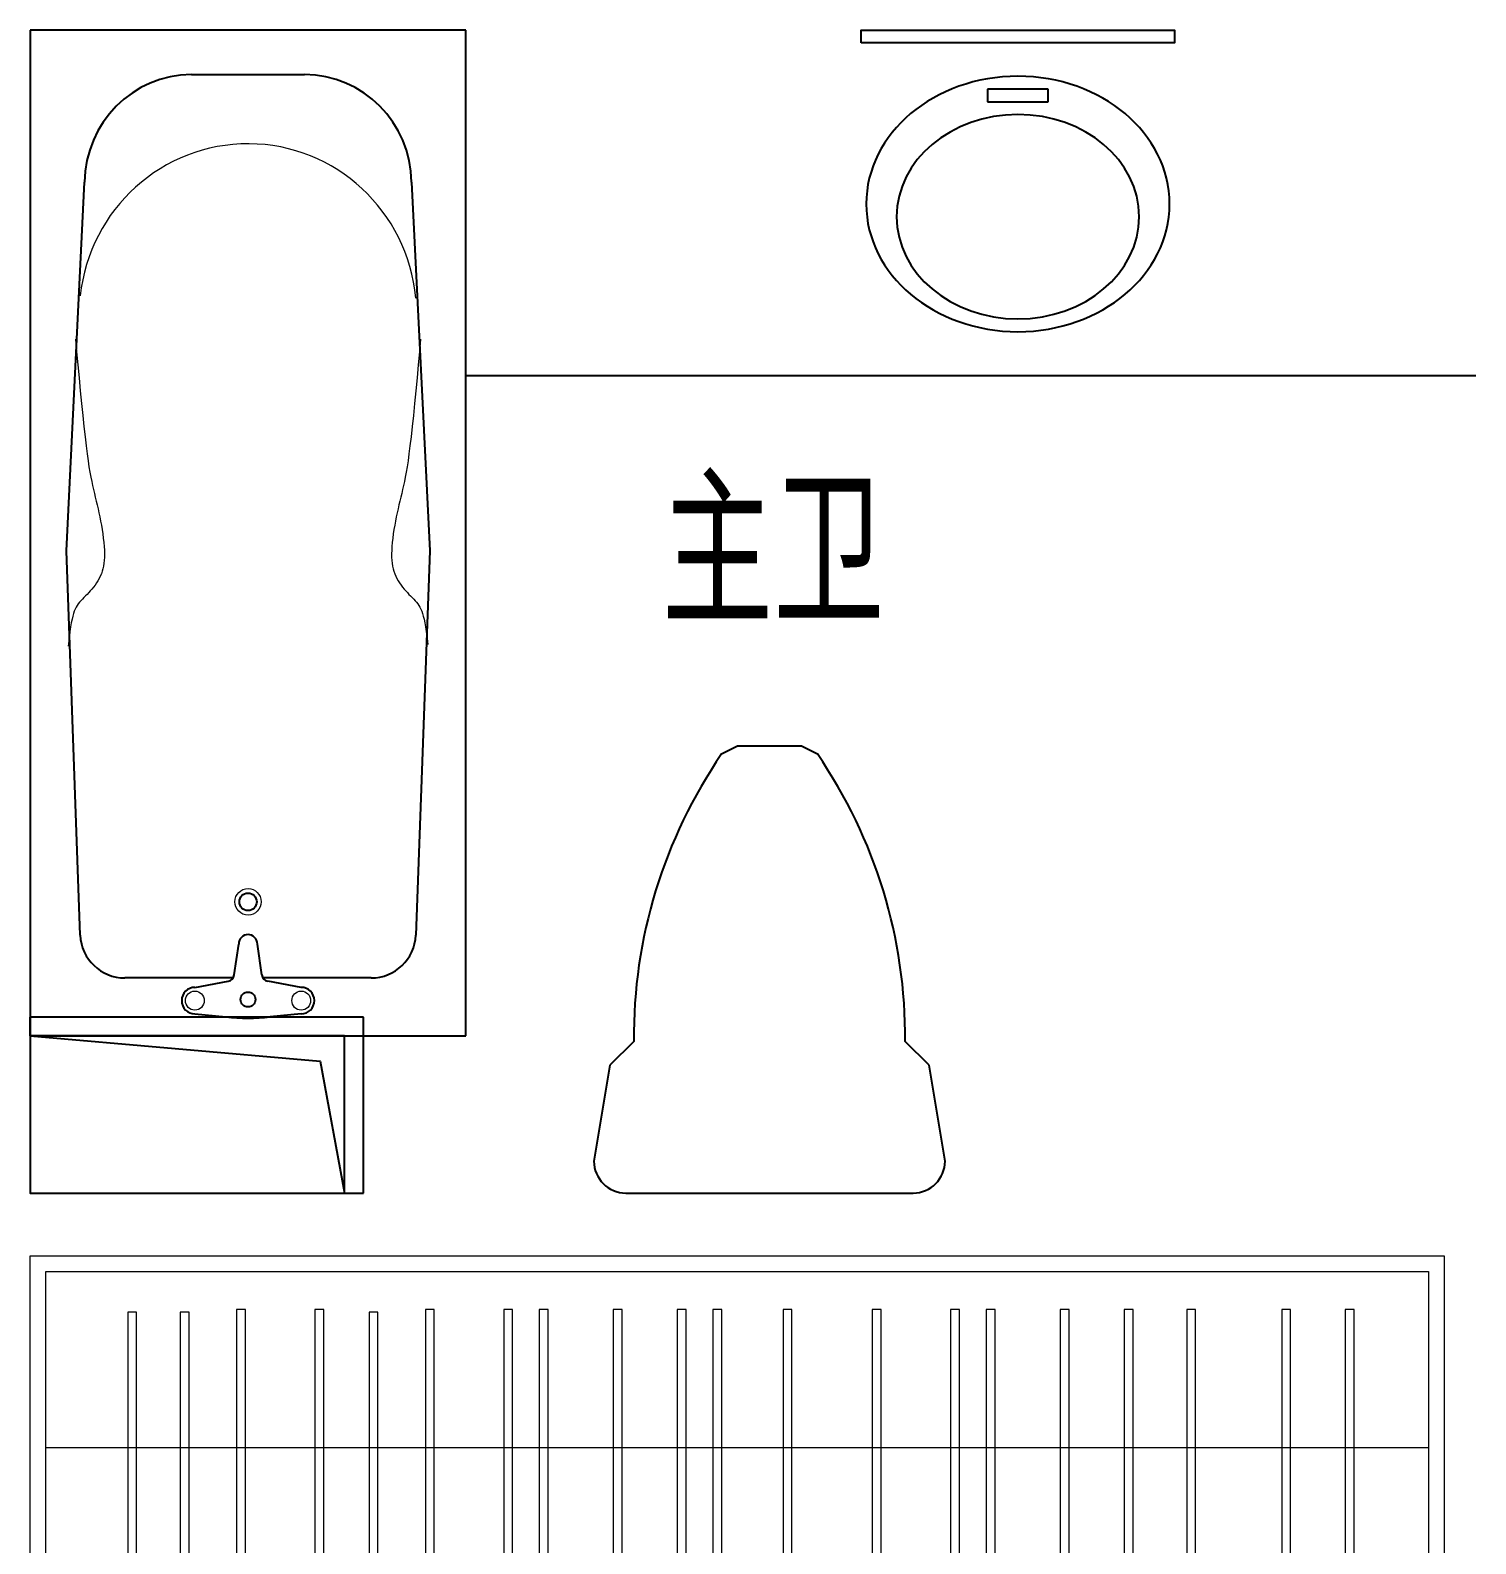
# Model space of a CAD drawing. Extents: x 72956 to 162056, y -6841 to 35159.
# Drawn here: x 85001 to 87301, y 10730 to 13138 of the extents above; entities that cross this region are included whole.
import ezdxf

# ---------------------------------------------------------------- set-up
doc = ezdxf.new("R2010")
doc.units = 0
doc.header["$LTSCALE"] = 1000
doc.header["$MEASUREMENT"] = 0
doc.layers.get('0').update_dxf_attribs({"linetype": 'CONTINUOUS'})
for name, color, linetype in [('-厨卫', 154, 'CONTINUOUS'), ('-文字', 7, 'CONTINUOUS'), ('-管井', 228, 'CONTINUOUS')]:
    doc.layers.add(name, color=color, linetype=linetype)
doc.layers.add('-家具', color=44, linetype='CONTINUOUS', lineweight=9)
doc.styles.add('样式 1', font='SIMHEI.TTF', dxfattribs={"width": 0.65, "height": 500})

# ---------------------------------------------------------------- blocks, each defined once
blk = doc.blocks.new('A$C138E690C')
for p, q in [((0, 280), (530, 280)), ((0, 0), (0, 280)), ((530, 250), (530, 280)), ((30, 0), (0, 0))]:
    blk.add_line(p, q)
blk.add_lwpolyline([(30, 250), (530, 250), (530, 0), (30, 0)], close=True)
blk.add_lwpolyline([(530, 250), (68.7, 209.9), (30, 0)])
blk = doc.blocks.new('A$C3F2D3E33')
at = {"linetype": 'ByBlock'}
for p, q in [((228.6, 711.2), (203.2, 698.5)), ((330.2, 711.2), (228.6, 711.2)), ((355.6, 698.5), (330.2, 711.2)), ((63.5, 241.3), (25.4, 203.2)), ((533.4, 203.2), (495.3, 241.3)), ((25.4, 203.2), (0, 50.8)), ((558.8, 50.8), (533.4, 203.2)), ((50.8, 0), (508, 0))]:
    blk.add_line(p, q, dxfattribs=at)
for centre, radius, start, end in [((858.4, 248.4), 794.9, 145.5092, 180.5092), ((-299.6, 248.4), 794.9, 359.4908, 34.4908), ((50.8, 50.8), 50.8, 180, 270), ((508, 50.8), 50.8, 270, 0)]:
    blk.add_arc(centre, radius, start, end, dxfattribs=at)
blk = doc.blocks.new('A$C43D62512')
for p, q in [((1600, 732), (0, 732)), ((0, 732), (0, 32)), ((1600, 32), (1600, 732)), ((160.3, 651.9), (771.9, 674)), ((771.9, 674), (1358.5, 644.6)), ((92.2, 479.5), (92.2, 580)), ((35.1, 467.5), (30.1, 417.6)), ((77.2, 467.5), (86.9, 413.9)), ((92.2, 405.9), (92.2, 479.5)), ((1529.7, 472.8), (1529.7, 291.2)), ((97, 404.1), (146.2, 397)), ((97, 359.9), (146.2, 367)), ((35.1, 296.5), (30.1, 346.4)), ((77.2, 296.5), (86.9, 350.1)), ((92.2, 184), (92.2, 358.1)), ((771.9, 90), (160.3, 112.1)), ((1358.5, 119.4), (771.9, 90)), ((0, 32), (1600, 32))]:
    blk.add_line(p, q)
at = {"lineweight": 13}
for p, q in [((627.9, 670.2), (619.9, 671.2)), ((635.8, 669.2), (627.9, 670.2)), ((643.4, 668.2), (635.8, 669.2)), ((650.6, 667.1), (643.4, 668.2)), ((657.2, 666), (650.6, 667.1)), ((662.9, 664.9), (657.2, 666)), ((667.8, 663.7), (662.9, 664.9)), ((672.1, 662.5), (667.8, 663.7)), ((675.9, 661.2), (672.1, 662.5)), ((679.2, 659.8), (675.9, 661.2)), ((682.2, 658.3), (679.2, 659.8)), ((684.9, 656.6), (682.2, 658.3)), ((687.4, 654.8), (684.9, 656.6)), ((689.9, 652.8), (687.4, 654.8)), ((692.4, 650.6), (689.9, 652.8)), ((694.8, 648.3), (692.4, 650.6)), ((1026.4, 651.6), (1006.3, 649.7)), ((1047, 653.6), (1026.4, 651.6)), ((1067.7, 655.6), (1047, 653.6)), ((1088.4, 657.5), (1067.7, 655.6)), ((1108.5, 659.4), (1088.4, 657.5)), ((697.3, 645.8), (694.8, 648.3)), ((699.9, 643.3), (697.3, 645.8)), ((702.5, 640.7), (699.9, 643.3)), ((705.2, 638.1), (702.5, 640.7)), ((708, 635.5), (705.2, 638.1)), ((711, 632.9), (708, 635.5)), ((714.1, 630.4), (711, 632.9)), ((717.3, 627.9), (714.1, 630.4)), ((720.7, 625.6), (717.3, 627.9)), ((856.9, 627.5), (850.8, 626)), ((863, 629), (856.9, 627.5)), ((869.2, 630.4), (863, 629)), ((875.6, 631.9), (869.2, 630.4)), ((882.2, 633.3), (875.6, 631.9)), ((889.2, 634.8), (882.2, 633.3)), ((896.9, 636.2), (889.2, 634.8)), ((905.5, 637.7), (896.9, 636.2)), ((915.2, 639.2), (905.5, 637.7)), ((926.2, 640.7), (915.2, 639.2)), ((938.8, 642.3), (926.2, 640.7)), ((953.1, 644), (938.8, 642.3)), ((969.4, 645.8), (953.1, 644)), ((987.2, 647.7), (969.4, 645.8)), ((1006.3, 649.7), (987.2, 647.7)), ((724.2, 623.3), (720.7, 625.6)), ((727.8, 621.3), (724.2, 623.3)), ((731.5, 619.4), (727.8, 621.3)), ((735.3, 617.7), (731.5, 619.4)), ((739.2, 616.3), (735.3, 617.7)), ((743.2, 615.1), (739.2, 616.3)), ((747.5, 614.2), (743.2, 615.1)), ((751.9, 613.5), (747.5, 614.2)), ((756.6, 613), (751.9, 613.5)), ((761.6, 612.7), (756.6, 613)), ((766.9, 612.7), (761.6, 612.7)), ((772.6, 612.9), (766.9, 612.7)), ((778.7, 613.3), (772.6, 612.9)), ((785.1, 613.8), (778.7, 613.3)), ((791.7, 614.6), (785.1, 613.8)), ((798.6, 615.5), (791.7, 614.6)), ((805.5, 616.6), (798.6, 615.5)), ((812.4, 617.7), (805.5, 616.6)), ((819.2, 619), (812.4, 617.7)), ((825.9, 620.3), (819.2, 619)), ((832.3, 621.7), (825.9, 620.3)), ((838.6, 623.1), (832.3, 621.7)), ((844.8, 624.5), (838.6, 623.1)), ((850.8, 626), (844.8, 624.5)), ((731.5, 144.6), (727.8, 142.7)), ((735.3, 146.3), (731.5, 144.6)), ((739.2, 147.7), (735.3, 146.3)), ((743.2, 148.9), (739.2, 147.7)), ((747.5, 149.8), (743.2, 148.9)), ((751.9, 150.5), (747.5, 149.8)), ((756.6, 151), (751.9, 150.5)), ((761.6, 151.3), (756.6, 151)), ((766.9, 151.3), (761.6, 151.3)), ((772.6, 151.1), (766.9, 151.3)), ((778.7, 150.7), (772.6, 151.1)), ((785.1, 150.2), (778.7, 150.7)), ((791.7, 149.4), (785.1, 150.2)), ((798.6, 148.5), (791.7, 149.4)), ((805.5, 147.4), (798.6, 148.5)), ((812.4, 146.3), (805.5, 147.4)), ((819.2, 145), (812.4, 146.3)), ((825.9, 143.7), (819.2, 145)), ((699.9, 120.7), (697.3, 118.2)), ((702.5, 123.3), (699.9, 120.7)), ((705.2, 125.9), (702.5, 123.3)), ((708, 128.5), (705.2, 125.9)), ((711, 131.1), (708, 128.5)), ((714.1, 133.6), (711, 131.1)), ((717.3, 136.1), (714.1, 133.6)), ((720.7, 138.4), (717.3, 136.1)), ((724.2, 140.7), (720.7, 138.4)), ((727.8, 142.7), (724.2, 140.7)), ((832.3, 142.3), (825.9, 143.7)), ((838.6, 140.9), (832.3, 142.3)), ((844.8, 139.5), (838.6, 140.9)), ((850.8, 138), (844.8, 139.5)), ((856.9, 136.5), (850.8, 138)), ((863, 135), (856.9, 136.5)), ((869.2, 133.6), (863, 135)), ((875.6, 132.1), (869.2, 133.6)), ((882.2, 130.7), (875.6, 132.1)), ((889.2, 129.2), (882.2, 130.7)), ((896.9, 127.8), (889.2, 129.2)), ((905.5, 126.3), (896.9, 127.8)), ((915.2, 124.8), (905.5, 126.3)), ((926.2, 123.3), (915.2, 124.8)), ((938.8, 121.7), (926.2, 123.3)), ((953.1, 120), (938.8, 121.7)), ((650.6, 96.9), (643.4, 95.8)), ((657.2, 98), (650.6, 96.9)), ((662.9, 99.1), (657.2, 98)), ((667.8, 100.3), (662.9, 99.1)), ((672.1, 101.5), (667.8, 100.3)), ((675.9, 102.8), (672.1, 101.5)), ((679.2, 104.2), (675.9, 102.8)), ((682.2, 105.7), (679.2, 104.2)), ((684.9, 107.4), (682.2, 105.7)), ((687.4, 109.2), (684.9, 107.4)), ((689.9, 111.2), (687.4, 109.2)), ((692.4, 113.4), (689.9, 111.2)), ((694.8, 115.7), (692.4, 113.4)), ((697.3, 118.2), (694.8, 115.7)), ((969.4, 118.2), (953.1, 120)), ((987.2, 116.3), (969.4, 118.2)), ((1006.3, 114.3), (987.2, 116.3)), ((1026.4, 112.4), (1006.3, 114.3)), ((1047, 110.4), (1026.4, 112.4)), ((1067.7, 108.4), (1047, 110.4)), ((1088.4, 106.5), (1067.7, 108.4)), ((1108.5, 104.6), (1088.4, 106.5)), ((627.9, 93.8), (622.6, 93.1)), ((635.8, 94.8), (627.9, 93.8)), ((643.4, 95.8), (635.8, 94.8))]:
    blk.add_line(p, q, dxfattribs=at)
for centre, radius in [((56.1, 467.5), 15.1), ((213.3, 382), 21.1), ((56.1, 296.5), 15.1)]:
    blk.add_circle(centre, radius, dxfattribs=at)
for centre, radius in [((57.9, 382), 11.9), ((213.3, 382), 13.9)]:
    blk.add_circle(centre, radius)
for centre, radius, start, end in [((164.2, 580), 72, 93.0699, 180), ((1356.8, 471.7), 172.9, 0.3729, 89.435), ((56.1, 467.5), 21.1, 0, 180), ((388.3, 382), 360, 174.3229, 185.6771), ((98.7, 416), 12, 190.2142, 261.7528), ((146.2, 382), 15, 270, 90), ((98.7, 348), 12, 98.2472, 169.7858), ((56.1, 296.5), 21.1, 180, 0), ((1356.8, 292.3), 172.9, 270.565, 359.6271), ((164.2, 184), 72, 180, 266.9301)]:
    blk.add_arc(centre, radius, start, end)
blk.add_arc((1148.3, 382.1), 271.1, 275.4141, 83.873, dxfattribs=at)
blk = doc.blocks.new('A$C028E412E')
for p, q in [((193, 40.4), (289.6, 40.4)), ((193, 20.1), (193, 40.4)), ((289.6, 40.4), (289.6, 20.1)), ((289.6, 20.1), (193, 20.1))]:
    blk.add_line(p, q)
at = {"extrusion": (0, 0, -1)}
for centre, major_axis in [((241.3, 203), (241.3, 0)), ((241.3, 223.3), (-193, 0))]:
    blk.add_ellipse(centre, major_axis=major_axis, ratio=0.842105, start_param=3.141593, end_param=9.424778, dxfattribs=at)
blk = doc.blocks.new('xx')
at = {"layer": '-家具'}
for p, q in [((174628.4, 98666.8, 174879.8), (174628.4, 98236.7, 174879.8)), ((174642.5, 98666.8, 174879.8), (174628.4, 98666.8, 174879.8)), ((174642.5, 98236.7, 174879.8), (174642.5, 98666.8, 174879.8)), ((174711.8, 98666.8, 174879.8), (174711.8, 98236.7, 174879.8)), ((174725.9, 98666.8, 174879.8), (174711.8, 98666.8, 174879.8)), ((174725.9, 98236.7, 174879.8), (174725.9, 98666.8, 174879.8)), ((174801.5, 98671, 174879.8), (174801.5, 98240.9, 174879.8)), ((174815.6, 98671, 174879.8), (174801.5, 98671, 174879.8)), ((174815.6, 98240.9, 174879.8), (174815.6, 98671, 174879.8)), ((174926.1, 98671, 174879.8), (174926.1, 98240.9, 174879.8)), ((174940.2, 98671, 174879.8), (174926.1, 98671, 174879.8)), ((174940.2, 98240.9, 174879.8), (174940.2, 98671, 174879.8)), ((175012.3, 98666.8, 174879.8), (175012.3, 98236.7, 174879.8)), ((175026.4, 98666.8, 174879.8), (175012.3, 98666.8, 174879.8)), ((175026.4, 98236.7, 174879.8), (175026.4, 98666.8, 174879.8)), ((175101.9, 98671, 174879.8), (175101.9, 98240.9, 174879.8)), ((175116, 98671, 174879.8), (175101.9, 98671, 174879.8)), ((175116, 98240.9, 174879.8), (175116, 98671, 174879.8)), ((175226.6, 98671, 174879.8), (175226.6, 98240.9, 174879.8)), ((175240.7, 98671, 174879.8), (175226.6, 98671, 174879.8)), ((175240.7, 98240.9, 174879.8), (175240.7, 98671, 174879.8)), ((175283.1, 98671, 174879.8), (175283.1, 98240.9, 174879.8)), ((175297.2, 98671, 174879.8), (175283.1, 98671, 174879.8)), ((175297.2, 98240.9, 174879.8), (175297.2, 98671, 174879.8)), ((175400.9, 98671, 174879.8), (175400.9, 98240.9, 174879.8)), ((175415, 98671, 174879.8), (175400.9, 98671, 174879.8)), ((175415, 98240.9, 174879.8), (175415, 98671, 174879.8)), ((175502.8, 98671, 174879.8), (175502.8, 98240.9, 174879.8)), ((175516.9, 98671, 174879.8), (175502.8, 98671, 174879.8)), ((175516.9, 98240.9, 174879.8), (175516.9, 98671, 174879.8)), ((175559.3, 98671, 174879.8), (175559.3, 98240.9, 174879.8)), ((175573.4, 98671, 174879.8), (175559.3, 98671, 174879.8)), ((175573.4, 98240.9, 174879.8), (175573.4, 98671, 174879.8)), ((175671.1, 98671, 174879.8), (175671.1, 98240.9, 174879.8)), ((175685.2, 98671, 174879.8), (175671.1, 98671, 174879.8)), ((175685.2, 98240.9, 174879.8), (175685.2, 98671, 174879.8)), ((175813.1, 98671, 174879.8), (175813.1, 98240.9, 174879.8)), ((175827.2, 98671, 174879.8), (175813.1, 98671, 174879.8)), ((175827.2, 98240.9, 174879.8), (175827.2, 98671, 174879.8)), ((175937.7, 98671, 174879.8), (175937.7, 98240.9, 174879.8)), ((175951.8, 98671, 174879.8), (175937.7, 98671, 174879.8)), ((175951.8, 98240.9, 174879.8), (175951.8, 98671, 174879.8)), ((175994.3, 98671, 174879.8), (175994.3, 98240.9, 174879.8)), ((176008.4, 98671, 174879.8), (175994.3, 98671, 174879.8)), ((176008.4, 98240.9, 174879.8), (176008.4, 98671, 174879.8)), ((176112.1, 98671, 174879.8), (176112.1, 98240.9, 174879.8)), ((176126.2, 98671, 174879.8), (176112.1, 98671, 174879.8)), ((176126.2, 98240.9, 174879.8), (176126.2, 98671, 174879.8)), ((176213.9, 98671, 174879.8), (176213.9, 98240.9, 174879.8)), ((176228, 98671, 174879.8), (176213.9, 98671, 174879.8)), ((176313.4, 98671, 174879.8), (176313.4, 98240.9, 174879.8)), ((176327.5, 98671, 174879.8), (176313.4, 98671, 174879.8)), ((176327.5, 98240.9, 174879.8), (176327.5, 98671, 174879.8)), ((176464.5, 98671, 174879.8), (176464.5, 98240.9, 174879.8)), ((176478.6, 98671, 174879.8), (176464.5, 98671, 174879.8)), ((176478.6, 98240.9, 174879.8), (176478.6, 98671, 174879.8)), ((176565.7, 98671, 174879.8), (176565.7, 98240.9, 174879.8)), ((176579.8, 98671, 174879.8), (176565.7, 98671, 174879.8)), ((176579.8, 98240.9, 174879.8), (176579.8, 98671, 174879.8)), ((174498.2, 98451.5, 174879.8), (176698.2, 98451.5, 174879.8)), ((174628.4, 98236.7, 174879.8), (174642.5, 98236.7, 174879.8)), ((174711.8, 98236.7, 174879.8), (174725.9, 98236.7, 174879.8)), ((174801.5, 98240.9, 174879.8), (174815.6, 98240.9, 174879.8)), ((174926.1, 98240.9, 174879.8), (174940.2, 98240.9, 174879.8)), ((175012.3, 98236.7, 174879.8), (175026.4, 98236.7, 174879.8)), ((175101.9, 98240.9, 174879.8), (175116, 98240.9, 174879.8)), ((175226.6, 98240.9, 174879.8), (175240.7, 98240.9, 174879.8)), ((175283.1, 98240.9, 174879.8), (175297.2, 98240.9, 174879.8)), ((175400.9, 98240.9, 174879.8), (175415, 98240.9, 174879.8)), ((175502.8, 98240.9, 174879.8), (175516.9, 98240.9, 174879.8)), ((175559.3, 98240.9, 174879.8), (175573.4, 98240.9, 174879.8)), ((175671.1, 98240.9, 174879.8), (175685.2, 98240.9, 174879.8)), ((175813.1, 98240.9, 174879.8), (175827.2, 98240.9, 174879.8)), ((175937.7, 98240.9, 174879.8), (175951.8, 98240.9, 174879.8)), ((175994.3, 98240.9, 174879.8), (176008.4, 98240.9, 174879.8)), ((176112.1, 98240.9, 174879.8), (176126.2, 98240.9, 174879.8)), ((176213.9, 98240.9, 174879.8), (176228, 98240.9, 174879.8)), ((176313.4, 98240.9, 174879.8), (176327.5, 98240.9, 174879.8)), ((176464.5, 98240.9, 174879.8), (176478.6, 98240.9, 174879.8)), ((176565.7, 98240.9, 174879.8), (176579.8, 98240.9, 174879.8))]:
    blk.add_line(p, q, dxfattribs=at)
at = {"layer": '-家具', "elevation": 174879.8}
for points in [[(174473.2, 98756.5), (176723.2, 98756.5), (176723.2, 98156.5), (174473.2, 98156.5)], [(174628.4, 98666.8), (174628.4, 98236.7), (174642.5, 98236.7), (174642.5, 98666.8)], [(174711.8, 98666.8), (174711.8, 98236.7), (174725.9, 98236.7), (174725.9, 98666.8)], [(174801.5, 98671), (174801.5, 98240.9), (174815.6, 98240.9), (174815.6, 98671)], [(174926.1, 98671), (174926.1, 98240.9), (174940.2, 98240.9), (174940.2, 98671)], [(175012.3, 98666.8), (175012.3, 98236.7), (175026.4, 98236.7), (175026.4, 98666.8)], [(175101.9, 98671), (175101.9, 98240.9), (175116, 98240.9), (175116, 98671)], [(175226.6, 98671), (175226.6, 98240.9), (175240.7, 98240.9), (175240.7, 98671)], [(175283.1, 98671), (175283.1, 98240.9), (175297.2, 98240.9), (175297.2, 98671)], [(175400.9, 98671), (175400.9, 98240.9), (175415, 98240.9), (175415, 98671)], [(175502.8, 98671), (175502.8, 98240.9), (175516.9, 98240.9), (175516.9, 98671)], [(175559.3, 98671), (175559.3, 98240.9), (175573.4, 98240.9), (175573.4, 98671)], [(175671.1, 98671), (175671.1, 98240.9), (175685.2, 98240.9), (175685.2, 98671)], [(175813.1, 98671), (175813.1, 98240.9), (175827.2, 98240.9), (175827.2, 98671)], [(175937.7, 98671), (175937.7, 98240.9), (175951.8, 98240.9), (175951.8, 98671)], [(175994.3, 98671), (175994.3, 98240.9), (176008.4, 98240.9), (176008.4, 98671)], [(176112.1, 98671), (176112.1, 98240.9), (176126.2, 98240.9), (176126.2, 98671)], [(176213.9, 98671), (176213.9, 98240.9), (176228, 98240.9), (176228, 98671)], [(176313.4, 98671), (176313.4, 98240.9), (176327.5, 98240.9), (176327.5, 98671)], [(176464.5, 98671), (176464.5, 98240.9), (176478.6, 98240.9), (176478.6, 98671)], [(176565.7, 98671), (176565.7, 98240.9), (176579.8, 98240.9), (176579.8, 98671)]]:
    blk.add_lwpolyline(points, close=True, dxfattribs=at)
blk.add_lwpolyline([(175098.2, 98731.5), (175098.2, 98731.5), (176698.2, 98731.5), (176698.2, 98181.5), (174498.2, 98181.5), (174498.2, 98731.5), (175098.2, 98731.5)], dxfattribs=at)
blk = doc.blocks.new('A-6家具1')
at = {"layer": '-家具'}
blk.add_blockref('xx', (-89472.5, 7346.6, -174879.8), dxfattribs=at)

msp = doc.modelspace()

# ---------------------------------------------------------------- linework, layer by layer
at = {"layer": '-厨卫'}
msp.add_line((87300.748, 12588.456), (85693.748, 12588.456), dxfattribs=at)
msp.add_lwpolyline([(86322.977, 13118.456), (86322.977, 13138.456), (86821.52, 13138.456), (86821.52, 13118.456)], close=True, dxfattribs=at)

# ---------------------------------------------------------------- block references
for name, p in [('A-6家具1', (0, -94914.713)), ('A$C3F2D3E33', (85897.585, 11288.456))]:
    msp.add_blockref(name, p, dxfattribs=at)
at = {"layer": '-厨卫', "yscale": 0.9900000002235174, "zscale": 0.9, "rotation": 90}
msp.add_blockref('A$C43D62512', (85725.428, 11538.456), dxfattribs=at)
at = {"layer": '-厨卫', "xscale": -1, "rotation": 180}
msp.add_blockref('A$C028E412E', (86330.949, 13065.091), dxfattribs=at)
at = {"layer": '-管井', "xscale": -1}
msp.add_blockref('A$C138E690C', (85530.749, 11288.456), dxfattribs=at)

# ---------------------------------------------------------------- texts
at = {"layer": '-文字', "insert": (86005.465, 12202.859), "char_height": 200, "width": 1860.46542, "attachment_point": 7, "style": '样式 1'}
msp.add_mtext('{\\fSimHei|b0|i0|c134|p2;主卫}', dxfattribs=at)

doc.saveas('drawing.dxf')
